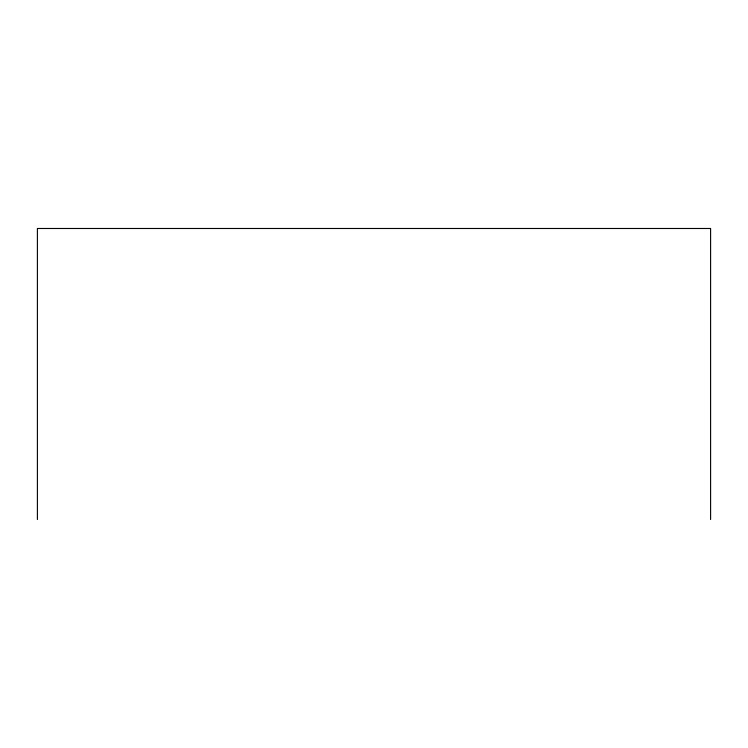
<?xml version="1.0" encoding="UTF-8"?>
<svg xmlns="http://www.w3.org/2000/svg" width="748" height="748" viewBox="0 0 748 748"><rect width="100%" height="100%" fill="white"/><g stroke="black" fill="none" stroke-linecap="round" stroke-linejoin="round"><path stroke-width="1.12" d="M710.6 519.514L710.6 228.486L37.4 228.486L37.4 519.514"/></g></svg>
